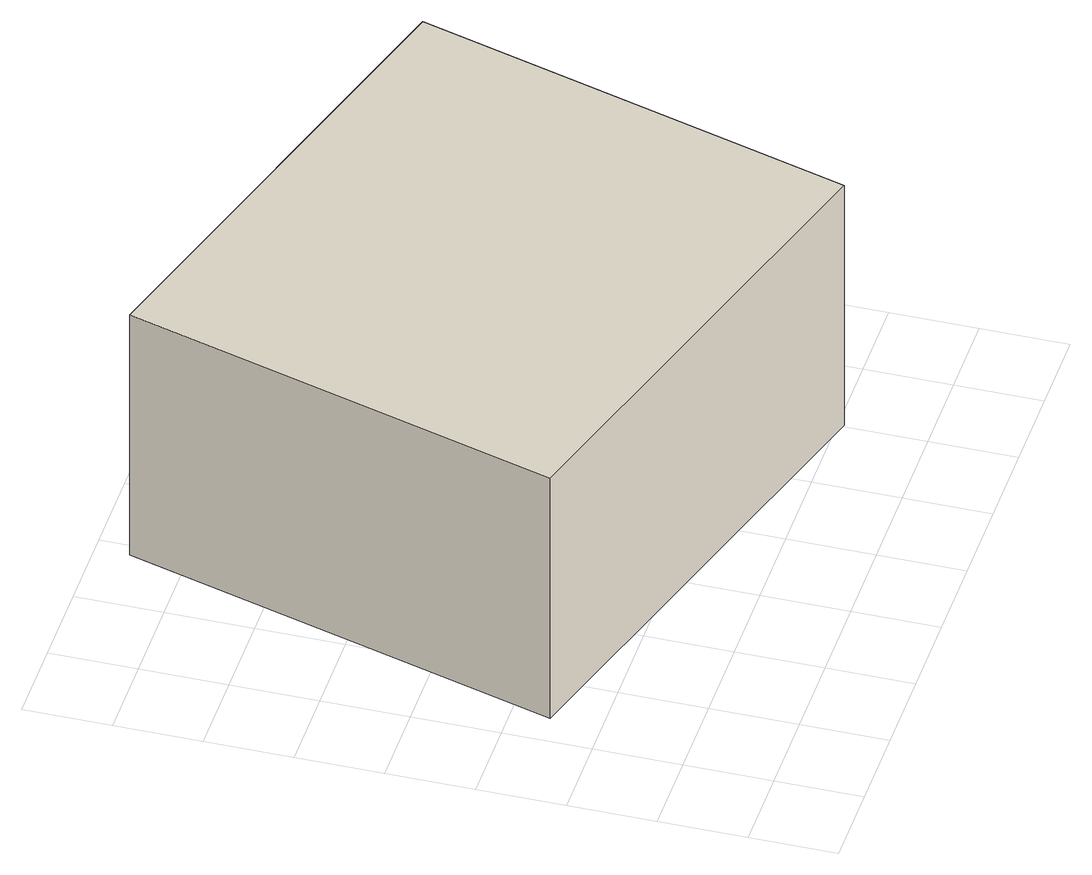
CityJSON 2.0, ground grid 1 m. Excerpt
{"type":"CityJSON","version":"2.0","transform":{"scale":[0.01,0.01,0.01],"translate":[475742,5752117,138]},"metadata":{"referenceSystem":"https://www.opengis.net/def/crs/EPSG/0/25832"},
"CityObjects":{
"building1":{"type":"Building","attributes":{"Gemeindeschluessel":"05754036","BezugspunktDach":"2000","function":"31001_2510","measuredHeight":3.25},"address":[{"country":"Germany"}],"geometry":[{"type":"Solid","lod":"1","boundaries":[[[[0,1,2,3]],[[4,5,6,7]],[[4,7,3,2]],[[5,4,2,1]],[[6,5,1,0]],[[7,6,0,3]]]]}]}
},
"vertices":[
[185,762,372],[38,257,372],[603,93,372],[750,599,372],[603,93,47],[38,257,47],[185,762,47],[750,599,47]
]}
